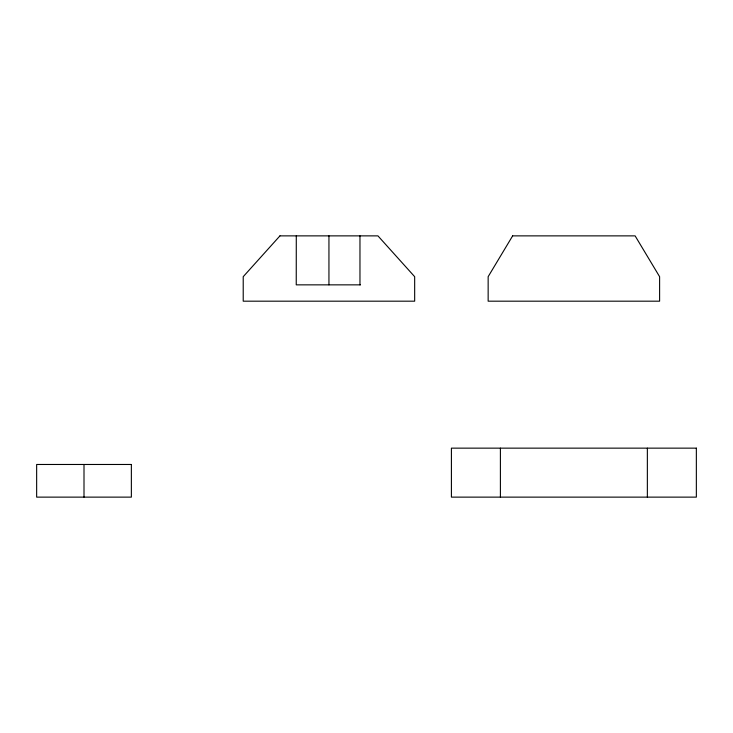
<?xml version="1.0" encoding="UTF-8"?>
<svg xmlns="http://www.w3.org/2000/svg" width="733" height="733" viewBox="0 0 733 733"><rect width="100%" height="100%" fill="white"/><g stroke="black" fill="none" stroke-linecap="round" stroke-linejoin="round"><path stroke-width="1.1" d="M360.517 284.853L296.242 284.853L296.288 235.87M647.358 448.147L647.358 497.13M500.401 448.147L500.401 497.13M359.967 235.87L359.967 284.853M328.943 235.87L328.943 284.853M84.002 464.475L84.002 497.13M512.642 235.87L488.151 276.689L488.151 301.181L659.608 301.181L659.608 276.689L635.117 235.87L512.642 235.87M279.951 235.87L243.219 276.689L243.219 301.181L414.667 301.181L414.667 276.689L377.935 235.87L279.951 235.87M696.35 448.147L451.409 448.147L451.409 497.13L696.35 497.13L696.35 448.147M131.363 464.475L36.65 464.475L36.65 497.13L131.363 497.13L131.363 464.475"/></g></svg>
